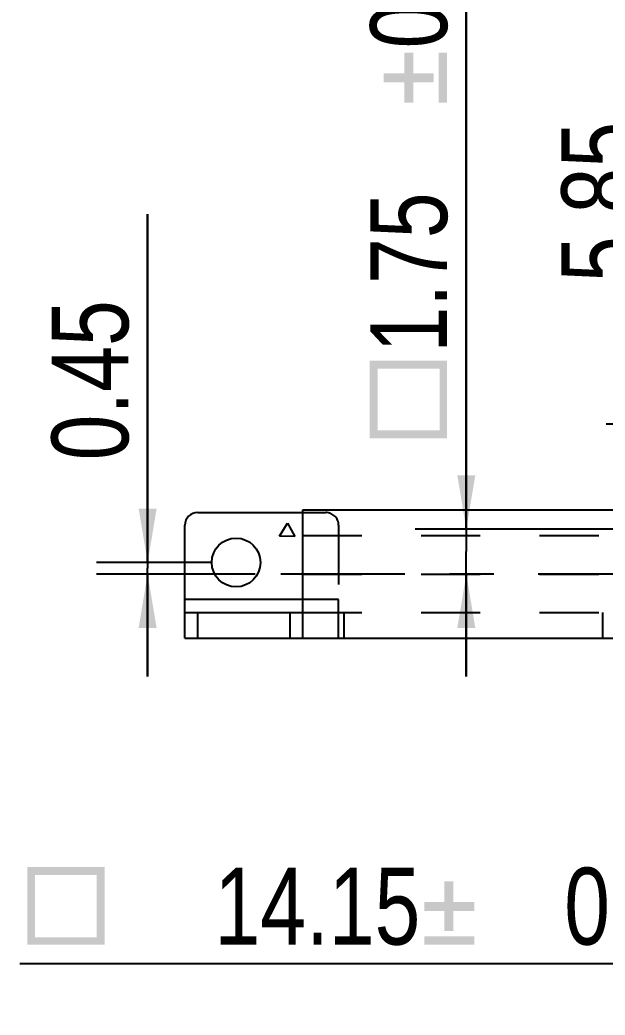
# Model space of a CAD drawing. Header units: millimetres. Extents: x 0 to 420, y 0 to 297.
# Drawn here: x 175.04 to 197.88, y 59.28 to 98.1 of the extents above; entities that cross this region are included whole.
import ezdxf
from ezdxf.enums import TextEntityAlignment as Align

# ---------------------------------------------------------------- set-up
doc = ezdxf.new("R2010")
doc.units = ezdxf.units.MM
doc.header["$LTSCALE"] = 23.1
doc.linetypes.add('CENTER', pattern=[0.6, 0.375, -0.075, 0.075, -0.075])
doc.linetypes.add('HIDDEN', pattern=[0.2, 0.1, -0.1])
doc.layers.get('0').update_dxf_attribs({"linetype": 'CONTINUOUS'})
doc.layers.add('02___PRT_ALL_AXES', color=7, linetype='CONTINUOUS')
doc.layers.add('ASSEM_MEM', color=7, linetype='CONTINUOUS')
doc.styles.get("Standard").update_dxf_attribs({"font": 'txt', "width": 0.8})
doc.dimstyles.new('DIMSTYLE_1', dxfattribs={"dimtxt": 3, "dimasz": 2.1, "dimexe": 2, "dimexo": 1, "dimgap": 0.75, "dimtad": 1, "dimzin": 0, "dimdsep": 46, "dimtxsty": 'STANDARD', "dimblk": '_FILLED', "dimblk1": '_FILLED', "dimblk2": '_FILLED', "dimcen": 0.09, "dimazin": 0, "dimtol": 1, "dimtp": 0.05, "dimtm": 0.05, "dimtfac": 1, "dimtofl": 0, "dimtmove": 0, "dimatfit": 3, "dimldrblk": '_FILLED', "dimfxl": 1, "dimtolj": 1, "dimtzin": 0, "dimarcsym": 0})
doc.dimstyles.new('DIMSTYLE_2', dxfattribs={"dimtxt": 3, "dimasz": 2.1, "dimexe": 2, "dimexo": 1, "dimgap": 0.75, "dimtad": 1, "dimzin": 0, "dimdsep": 46, "dimtxsty": 'STANDARD', "dimblk": '_FILLED', "dimblk1": '_FILLED', "dimblk2": '_FILLED', "dimcen": 0.09, "dimazin": 0, "dimtol": 1, "dimtp": 0.1, "dimtm": 0.1, "dimtfac": 1, "dimtofl": 0, "dimtmove": 0, "dimatfit": 3, "dimldrblk": '_FILLED', "dimfxl": 1, "dimtolj": 1, "dimtzin": 0, "dimarcsym": 0})
doc.dimstyles.new('DIMSTYLE_3', dxfattribs={"dimtxt": 3, "dimasz": 2.1, "dimexe": 2, "dimexo": 1, "dimgap": 0.75, "dimtad": 1, "dimzin": 0, "dimdsep": 46, "dimtxsty": 'STANDARD', "dimblk": '_FILLED', "dimblk1": '_FILLED', "dimblk2": '_FILLED', "dimcen": 0.09, "dimazin": 0, "dimtp": 0.01, "dimtm": 0.01, "dimtfac": 1, "dimtofl": 0, "dimtmove": 0, "dimatfit": 3, "dimldrblk": '_FILLED', "dimfxl": 1, "dimtolj": 1, "dimtzin": 0, "dimarcsym": 0})

# ---------------------------------------------------------------- blocks, each defined once
blk = doc.blocks.new('_FILLED')
at = {"color": 0, "linetype": 'BYBLOCK'}
blk.add_solid([(0, 0), (-1, 0.167), (-1, -0.167)], dxfattribs=at)
blk = doc.blocks.new('*D0')
at = {"color": 7, "linetype": 'CONTINUOUS'}
for p, q in [((192.463, 78.24), (192.463, 106.592)), ((192.463, 106.592), (192.463, 77.365)), ((203.929, 78.24), (190.463, 78.24)), ((192.463, 72.49), (192.463, 77.365)), ((192.463, 76.49), (192.463, 72.49))]:
    blk.add_line(p, q, dxfattribs=at)
at = {"color": 7, "linetype": 'CONTINUOUS', "xscale": 2.1, "yscale": 2.1, "zscale": 2.1}
for p, rotation in [((192.463, 78.24), 270), ((192.463, 76.49), 90)]:
    blk.add_blockref('_FILLED', p, dxfattribs=dict(at, rotation=rotation))
at = {"color": 7, "linetype": 'CONTINUOUS', "width": 0.8}
for s, p in [('0.05', (191.713, 96.992)), ('1.75', (191.713, 85.128))]:
    blk.add_text(s, height=3, rotation=90, dxfattribs=at).set_placement(p)
blk = doc.blocks.new('*D2')
at = {"color": 7, "linetype": 'CONTINUOUS'}
for p, q in [((180.026, 76.94), (180.026, 90.523)), ((180.026, 90.523), (180.026, 76.715)), ((182.479, 76.94), (178.026, 76.94)), ((184.224, 76.49), (178.026, 76.49)), ((180.026, 72.49), (180.026, 76.715)), ((180.026, 76.49), (180.026, 72.49))]:
    blk.add_line(p, q, dxfattribs=at)
at = {"color": 7, "linetype": 'CONTINUOUS', "xscale": 2.1, "yscale": 2.1, "zscale": 2.1}
for p, rotation in [((180.026, 76.94), 270), ((180.026, 76.49), 90)]:
    blk.add_blockref('_FILLED', p, dxfattribs=dict(at, rotation=rotation))
at = {"color": 7, "linetype": 'CONTINUOUS', "insert": (176.276, 80.923), "char_height": 3, "width": 9.6, "attachment_point": 1, "rotation": 90, "line_spacing_factor": 0.9}
blk.add_mtext('0.45', dxfattribs=at)
blk = doc.blocks.new('*D3')
at = {"color": 7, "linetype": 'CONTINUOUS'}
for p, q in [((199.925, 82.34), (199.925, 97.478)), ((199.925, 97.478), (199.925, 79.415)), ((202.529, 82.34), (197.925, 82.34)), ((199.925, 72.49), (199.925, 79.415)), ((199.925, 76.49), (199.925, 72.49))]:
    blk.add_line(p, q, dxfattribs=at)
at = {"color": 7, "linetype": 'CONTINUOUS', "xscale": 2.1, "yscale": 2.1, "zscale": 2.1}
for p, rotation in [((199.925, 82.34), 270), ((199.925, 76.49), 90)]:
    blk.add_blockref('_FILLED', p, dxfattribs=dict(at, rotation=rotation))
at = {"color": 7, "linetype": 'CONTINUOUS', "insert": (196.175, 87.878), "char_height": 3, "width": 9.6, "attachment_point": 1, "rotation": 90, "line_spacing_factor": 0.9}
blk.add_mtext('5.85', dxfattribs=at)
blk = doc.blocks.new('*D4')
at = {"color": 7, "linetype": 'CONTINUOUS'}
for p, q in [((205.047, 79.44), (205.047, 109.703)), ((205.047, 109.703), (205.047, 77.965)), ((208.529, 79.44), (203.047, 79.44)), ((205.047, 72.49), (205.047, 77.965)), ((205.047, 76.49), (205.047, 72.49))]:
    blk.add_line(p, q, dxfattribs=at)
at = {"color": 7, "linetype": 'CONTINUOUS', "xscale": 2.1, "yscale": 2.1, "zscale": 2.1}
for p, rotation in [((205.047, 79.44), 270), ((205.047, 76.49), 90)]:
    blk.add_blockref('_FILLED', p, dxfattribs=dict(at, rotation=rotation))
at = {"color": 7, "linetype": 'CONTINUOUS', "insert": (201.297, 100.103), "char_height": 3, "width": 9.6, "attachment_point": 1, "rotation": 90, "line_spacing_factor": 0.9}
blk.add_mtext('2.95', dxfattribs=at)
blk = doc.blocks.new('*D6')
at = {"color": 7, "linetype": 'CONTINUOUS'}
for p, q in [((204.929, 77.24), (204.929, 59.285)), ((219.079, 67.564), (219.079, 59.285)), ((212.004, 61.285), (175.041, 61.285)), ((204.929, 61.285), (212.004, 61.285)), ((219.079, 61.285), (212.004, 61.285))]:
    blk.add_line(p, q, dxfattribs=at)
at = {"color": 7, "linetype": 'CONTINUOUS', "xscale": 2.1, "yscale": 2.1, "zscale": 2.1, "rotation": 180}
blk.add_blockref('_FILLED', (204.929, 61.285), dxfattribs=at)
at = {"color": 7, "linetype": 'CONTINUOUS', "xscale": 2.1, "yscale": 2.1, "zscale": 2.1}
blk.add_blockref('_FILLED', (219.079, 61.285), dxfattribs=at)
at = {"color": 7, "linetype": 'CONTINUOUS', "width": 0.8}
for s, p in [('14.15', (190.668, 62.035)), ('0.10', (202.531, 62.035))]:
    blk.add_text(s, height=3, dxfattribs=at).set_placement(p, align=Align.RIGHT)

msp = doc.modelspace()

# ---------------------------------------------------------------- linework, layer by layer
at = {"color": 7, "linetype": 'CONTINUOUS'}
for points in [[(190.049, 96.02), (190.049, 96.83), (190.399, 94.881)], [(190.399, 95.67), (190.399, 94.881), (190.049, 96.83)], [(190.399, 96.02), (190.399, 95.67), (190.049, 96.83)], [(190.399, 96.02), (190.049, 96.83), (190.399, 96.83)], [(191.385, 96.83), (191.713, 94.881), (191.385, 94.881)], [(191.713, 94.881), (191.385, 96.83), (191.713, 96.83)], [(189.239, 96.02), (190.049, 95.67), (189.239, 95.67)], [(190.049, 95.67), (189.239, 96.02), (190.049, 96.02)], [(190.049, 95.67), (190.049, 96.02), (190.399, 94.881)], [(190.399, 96.02), (191.188, 95.67), (190.399, 95.67)], [(191.188, 95.67), (190.399, 96.02), (191.188, 96.02)], [(190.049, 95.67), (190.399, 94.881), (190.049, 94.881)], [(188.691, 81.786), (188.691, 84.808), (188.998, 82.093)], [(188.998, 84.502), (188.998, 82.093), (188.691, 84.808)], [(191.429, 84.502), (188.998, 84.502), (188.691, 84.808)], [(191.429, 84.502), (188.691, 84.808), (191.713, 84.808)], [(191.713, 84.808), (191.713, 81.786), (191.429, 84.502)], [(191.429, 82.093), (191.429, 84.502), (191.713, 81.786)], [(188.998, 82.093), (191.713, 81.786), (188.691, 81.786)], [(188.998, 82.093), (191.429, 82.093), (191.713, 81.786)], [(175.326, 65.057), (178.348, 65.057), (175.632, 64.75)], [(175.632, 64.75), (175.326, 62.035), (175.326, 65.057)], [(178.041, 64.75), (175.632, 64.75), (178.348, 65.057)], [(178.041, 62.32), (178.041, 64.75), (178.348, 65.057)], [(178.041, 62.32), (178.348, 65.057), (178.348, 62.035)], [(175.632, 64.75), (175.632, 62.32), (175.326, 62.035)], [(191.959, 64.509), (191.609, 63.699), (191.609, 64.509)], [(191.609, 63.699), (191.959, 64.509), (191.959, 63.699)], [(191.959, 63.699), (192.77, 63.699), (190.821, 63.349)], [(191.609, 63.699), (191.959, 63.699), (190.821, 63.349)], [(191.609, 63.699), (190.821, 63.349), (190.821, 63.699)], [(191.609, 63.349), (190.821, 63.349), (192.77, 63.699)], [(191.959, 63.349), (191.609, 63.349), (192.77, 63.699)], [(191.959, 63.349), (192.77, 63.699), (192.77, 63.349)], [(191.959, 63.349), (191.609, 62.561), (191.609, 63.349)], [(191.609, 62.561), (191.959, 63.349), (191.959, 62.561)], [(175.632, 62.32), (178.041, 62.32), (175.326, 62.035)], [(178.348, 62.035), (175.326, 62.035), (178.041, 62.32)], [(192.77, 62.363), (190.821, 62.035), (190.821, 62.363)], [(190.821, 62.035), (192.77, 62.363), (192.77, 62.035)]]:
    msp.add_solid(points, dxfattribs=at)
at = {"layer": '02___PRT_ALL_AXES', "color": 7, "linetype": 'CENTER'}
msp.add_line((231.65, 76.49), (185.224, 76.49), dxfattribs=at)
at = {"layer": 'ASSEM_MEM', "color": 7, "linetype": 'CONTINUOUS'}
for p, q in [((181.979, 78.89), (186.079, 78.89)), ((186.079, 78.99), (199.579, 78.99)), ((186.079, 73.99), (186.079, 78.99)), ((185.17, 77.962), (185.48, 78.476)), ((185.48, 78.476), (185.77, 77.951)), ((181.479, 75.49), (181.479, 78.39)), ((185.77, 77.951), (185.17, 77.962)), ((186.079, 75.49), (181.479, 75.49)), ((181.479, 73.99), (181.479, 75.49)), ((181.479, 74.99), (186.079, 74.99)), ((181.979, 73.99), (181.979, 74.99)), ((185.579, 74.99), (185.579, 73.99)), ((181.479, 73.99), (205.079, 73.99))]:
    msp.add_line(p, q, dxfattribs=at)
at = {"layer": 'ASSEM_MEM', "color": 8, "linetype": 'HIDDEN'}
for p, q in [((186.079, 78.89), (186.979, 78.89)), ((187.479, 78.39), (187.479, 75.49)), ((186.079, 77.99), (199.579, 77.99)), ((186.079, 76.49), (199.579, 76.49)), ((187.479, 75.49), (186.079, 75.49)), ((187.479, 73.99), (187.479, 75.49)), ((186.079, 74.99), (199.579, 74.99)), ((187.679, 74.99), (187.679, 73.99)), ((197.779, 74.99), (197.779, 73.99))]:
    msp.add_line(p, q, dxfattribs=at)
at = {"layer": 'ASSEM_MEM', "color": 7, "linetype": 'CONTINUOUS'}
msp.add_circle((183.479, 76.94), 0.95, dxfattribs=at)
msp.add_arc((181.979, 78.39), 0.5, 90, 180, dxfattribs=at)
at = {"layer": 'ASSEM_MEM', "color": 8, "linetype": 'HIDDEN'}
msp.add_arc((186.979, 78.39), 0.5, 0, 90, dxfattribs=at)

# ---------------------------------------------------------------- dimensions: what is measured, and where the dimension line sits
at = {"color": 7, "linetype": 'CONTINUOUS'}
for base, p2, picture, middle in [((205.047, 79.44), (209.529, 79.44), '*D4', (205.047, 104.978)), ((199.925, 82.34), (203.529, 82.34), '*D3', (199.925, 92.753)), ((180.026, 76.94), (183.479, 76.94), '*D2', (180.026, 85.798))]:
    dim = msp.add_linear_dim(base=base, p1=(185.224, 76.49), p2=p2, angle=90, dimstyle='DIMSTYLE_3', dxfattribs=at)
    dim.commit()
    dim.dimension.update_dxf_attribs({"geometry": picture, "text_midpoint": middle, "dimtype": 160})
for base, p1, angle, dimstyle, picture, middle in [((192.463, 78.24), (185.224, 76.49), 90, 'DIMSTYLE_1', '*D0', (192.463, 95.86)), ((204.929, 61.285), (219.079, 68.564), 180, 'DIMSTYLE_2', '*D6', (190.599, 61.285))]:
    dim = msp.add_linear_dim(base=base, p1=p1, p2=(204.929, 78.24), angle=angle, text='{\\fSymbol_ASME;\\W1.0;□}<>', dimstyle=dimstyle, dxfattribs=at)
    dim.commit()
    dim.dimension.update_dxf_attribs({"geometry": picture, "text_midpoint": middle, "dimtype": 160})

doc.saveas('drawing.dxf')
